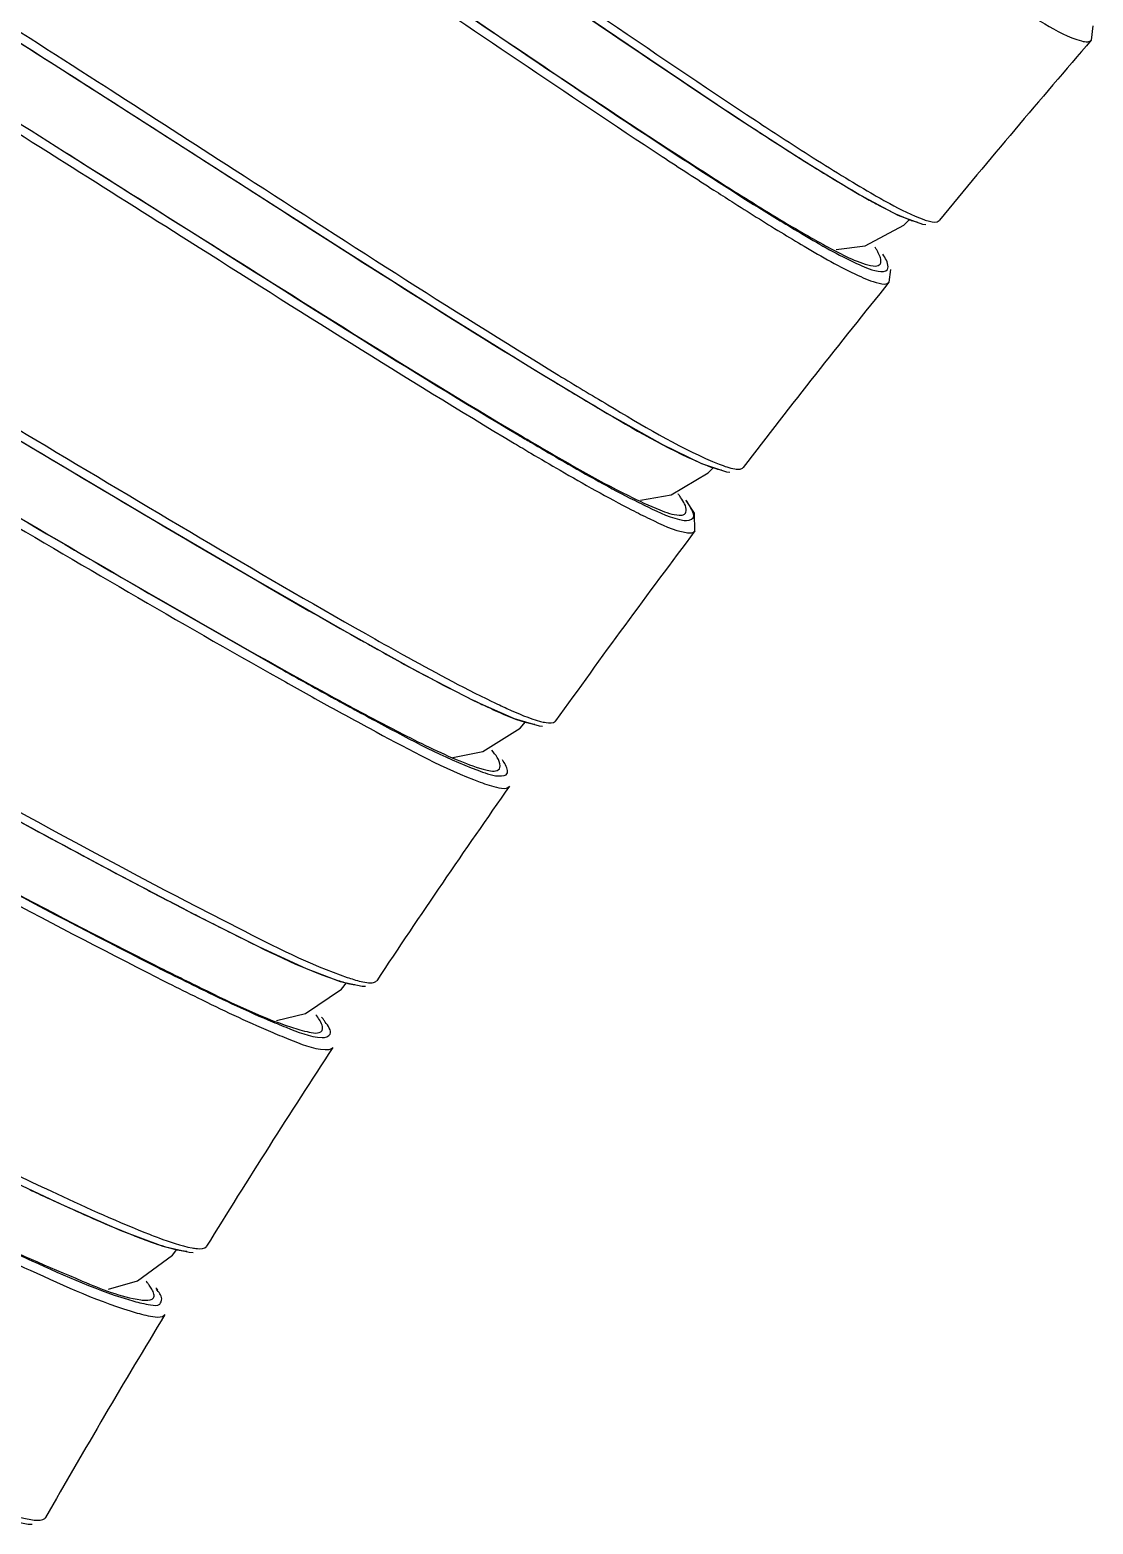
# Model space of a CAD drawing. Header units: millimetres. Extents: x 601 to 1195, y -13 to 407.
# Drawn here: x 967.59 to 976.3, y 285.65 to 297.9 of the extents above; entities that cross this region are included whole.
import ezdxf

# ---------------------------------------------------------------- set-up
doc = ezdxf.new("R2010")
doc.units = ezdxf.units.MM
doc.header["$LTSCALE"] = 0.1

msp = doc.modelspace()

# ---------------------------------------------------------------- linework, layer by layer
at = {"color": 7, "linetype": 'Continuous'}
for p, q in [((976.2871, 297.82), (976.3012, 297.9381)), ((968.2131, 297.4356), (968.2465, 297.4142)), ((968.1721, 297.3737), (968.2062, 297.3519)), ((973.3633, 297.1976), (973.9391, 296.8252)), ((967.741, 296.9003), (967.8331, 296.8422)), ((967.8331, 296.8422), (967.87, 296.8189)), ((967.8727, 296.9049), (967.9095, 296.8817)), ((973.9391, 296.8252), (974.3854, 296.5541)), ((974.3854, 296.5541), (974.7007, 296.3856)), ((974.7493, 296.3033), (974.7962, 296.3505)), ((975.0406, 296.3411), (975.042, 296.3426)), ((974.4322, 296.1343), (974.7493, 296.3033)), ((974.1967, 296.1024), (974.4322, 296.1343)), ((974.6292, 295.8357), (974.6435, 295.94)), ((972.7727, 294.5056), (973.0936, 294.348)), ((972.8425, 294.0918), (973.1483, 294.2721)), ((973.0936, 294.348), (973.2976, 294.281)), ((973.1483, 294.2721), (973.1893, 294.3166)), ((973.2976, 294.281), (973.3254, 294.2781)), ((973.4335, 294.3155), (973.4348, 294.3172)), ((972.5933, 294.047), (972.8425, 294.0918)), ((973.0345, 293.9418), (972.9673, 294.0452)), ((973.0384, 293.7953), (973.0345, 293.9418)), ((973.0384, 293.7953), (973.0386, 293.7955)), ((971.2301, 292.4039), (971.5561, 292.2574)), ((971.3003, 291.9885), (971.6062, 292.1781)), ((971.6062, 292.1781), (971.6512, 292.2298)), ((971.8957, 292.2368), (971.897, 292.2385)), ((971.0534, 291.939), (971.3003, 291.9885)), ((971.5125, 291.697), (971.5189, 291.7035)), ((968.3168, 290.9779), (968.9497, 290.6466)), ((968.4029, 290.9323), (968.5075, 290.8771)), ((969.8537, 290.2098), (970.1303, 290.1024)), ((970.1432, 290.0404), (970.184, 290.0908)), ((970.4292, 290.107), (970.4305, 290.1089)), ((969.8462, 289.8406), (970.1432, 290.0404)), ((969.6084, 289.7838), (969.8462, 289.8406)), ((970.0647, 289.5555), (970.0704, 289.5619)), ((968.3338, 288.0619), (968.6775, 287.9326)), ((968.7575, 287.8593), (968.7923, 287.9059)), ((969.0354, 287.9296), (969.0365, 287.9314)), ((968.4712, 287.6477), (968.7575, 287.8593)), ((968.2332, 287.5789), (968.4712, 287.6477)), ((968.6366, 287.5735), (968.6211, 287.5896)), ((968.6899, 287.3659), (968.6951, 287.3723)), ((967.7159, 285.706), (967.717, 285.7077))]:
    msp.add_line(p, q, dxfattribs=at)
for points in [[(969.919, 299.5523), (970.9466, 298.8431), (971.8582, 298.2153), (972.6677, 297.6631), (973.3633, 297.1976)], [(968.2062, 297.3519), (969.2543, 296.6796), (970.1883, 296.0819), (971.0177, 295.5563), (971.7295, 295.1141)], [(974.7007, 296.3856), (974.9028, 296.3113), (974.9305, 296.3074)], [(971.7295, 295.1141), (972.3173, 294.7615), (972.7727, 294.5056)], [(966.5688, 295.0948), (967.6357, 294.4603), (968.591, 293.8935), (969.4394, 293.3952), (970.1667, 292.9768)], [(970.1667, 292.9768), (970.766, 292.6443), (971.2301, 292.4039)], [(971.5561, 292.2574), (971.7619, 292.1977), (971.7897, 292.1958)], [(966.7249, 291.8404), (967.5706, 291.3789), (968.3168, 290.9779)], [(968.9497, 290.6466), (969.462, 290.3904), (969.8537, 290.2098)], [(970.1303, 290.1024), (970.3126, 290.0628), (970.3387, 290.0633)], [(967.2041, 288.5779), (967.8444, 288.2763), (968.3338, 288.0619)], [(968.6775, 287.9326), (968.895, 287.8821), (968.9268, 287.8813)], [(967.3536, 285.6981), (967.5756, 285.6538), (967.6077, 285.6539)]]:
    msp.add_lwpolyline(points, dxfattribs=at)
for centre, radius, start, end in [((1034.1562, 247.7852), 76.5004, 139.153659, 140.599703), ((994.394, 329.0439), 38.1636, 236.80768, 237.00082), ((1001.5513, 340.5758), 52.3344, 236.63694, 237.19007), ((994.2482, 329.6058), 39.0758, 237.16355, 237.44987), ((978.982, 304.5457), 9.2185, 239.00958, 240.27706), ((973.8544, 295.7153), 0.776, 30.74136, 31.7027), ((973.9954, 295.7984), 0.6123, 28.35595, 30.79497), ((1034.1562, 247.7852), 76.5004, 141.090325, 142.536368), ((991.1992, 327.3488), 38.2604, 239.11473, 239.3513), ((990.2168, 325.8257), 36.3732, 239.20402, 239.38243), ((988.3947, 322.9542), 32.968, 239.37256, 239.58049), ((972.1347, 293.5603), 0.9377, 33.64877, 35.20435), ((972.2804, 293.6576), 0.7625, 32.57988, 33.62843), ((1034.1562, 247.7852), 76.5004, 143.02699, 144.473034), ((988.7099, 325.662), 37.5787, 240.66707, 240.92942), ((993.6765, 335.2858), 48.9286, 240.56845, 241.14076), ((995.0168, 337.5497), 51.6342, 240.55471, 241.04884), ((983.1902, 316.4112), 27.3311, 241.29255, 242.10548), ((1034.1562, 247.7852), 76.5, 144.963664, 146.409708), ((991.0899, 333.7), 48.4125, 242.19535, 242.64182), ((988.3988, 329.5454), 44.0078, 242.6493, 243.27736), ((984.6152, 321.8262), 35.4178, 243.08492, 243.31809), ((985.4736, 323.3775), 37.2654, 242.99415, 243.28563), ((1034.1562, 247.7852), 76.5002, 146.900199, 148.346243), ((980.8164, 316.5937), 31.147, 244.86976, 245.00487), ((970.8074, 294.0567), 6.4843, 248.27296, 248.47175), ((970.6125, 293.5621), 5.9527, 248.47012, 248.79491), ((967.9338, 287.1412), 0.7893, 38.53804, 39.65544), ((968.0666, 287.2464), 0.6199, 36.27736, 38.58076), ((1034.1562, 247.7852), 76.5002, 148.836865, 150.282909)]:
    msp.add_arc(centre, radius, start, end, dxfattribs=at)
for points, knots in [([(969.9194, 299.552), (970.2504, 299.3239), (971.4401, 298.5029), (972.6279, 297.6784), (973.5013, 297.1072)], [0, 0, 0, 0, 0.2780827, 1, 1, 1, 1]), ([(969.9612, 299.6133), (970.2911, 299.385), (971.481, 298.5606), (972.6691, 297.733), (973.5429, 297.1571)], [0, 0, 0, 0, 0.2771125, 1, 1, 1, 1]), ([(965.2847, 299.1894), (965.5067, 299.0546), (966.4749, 298.4585), (967.4335, 297.8469), (968.1721, 297.3737)], [0, 0, 0, 0, 0.2284677, 1, 1, 1, 1]), ([(965.2966, 299.1773), (965.52, 299.0421), (966.4958, 298.4431), (967.4615, 297.8279), (968.2062, 297.3519)], [0, 0, 0, 0, 0.2280404, 1, 1, 1, 1]), ([(965.3277, 299.2582), (965.5501, 299.1225), (966.5174, 298.5238), (967.4754, 297.9101), (968.2131, 297.4356)], [0, 0, 0, 0, 0.2290061, 1, 1, 1, 1]), ([(969.5655, 299.0306), (969.8542, 298.8344), (970.92, 298.1092), (971.985, 297.3827), (972.7704, 296.866)], [0, 0, 0, 0, 0.2707797, 1, 1, 1, 1]), ([(969.5705, 299.1169), (969.8913, 298.8994), (971.0505, 298.1125), (972.208, 297.3228), (973.0596, 296.7734)], [0, 0, 0, 0, 0.2766613, 1, 1, 1, 1]), ([(969.6063, 299.0926), (969.8919, 298.8985), (970.9461, 298.1812), (971.9996, 297.4626), (972.7766, 296.9518)], [0, 0, 0, 0, 0.2707636, 1, 1, 1, 1]), ([(965.0152, 298.6769), (965.2358, 298.5445), (966.1935, 297.9624), (967.1424, 297.3658), (967.8727, 296.9049)], [0, 0, 0, 0, 0.2295065, 1, 1, 1, 1]), ([(964.9734, 298.6167), (965.1877, 298.4879), (966.1151, 297.9236), (967.0344, 297.3461), (967.741, 296.9003)], [0, 0, 0, 0, 0.2302973, 1, 1, 1, 1]), ([(975.7578, 298.0405), (975.8065, 298.0109), (975.9515, 297.9271), (976.0996, 297.8397), (976.2075, 297.8127)], [0, 0, 0, 0, 0.3386853, 1, 1, 1, 1]), ([(976.2075, 297.8127), (976.2238, 297.8086), (976.2503, 297.8026), (976.2796, 297.8109), (976.2864, 297.8188)], [0, 0, 0, 0, 0.6163813, 1, 1, 1, 1]), ([(968.2065, 297.3517), (968.5473, 297.1334), (969.7708, 296.3488), (970.9924, 295.5606), (971.8892, 295.017)], [0, 0, 0, 0, 0.2784919, 1, 1, 1, 1]), ([(968.2465, 297.4142), (968.5853, 297.1963), (969.8063, 296.41), (971.0255, 295.6205), (971.921, 295.0731)], [0, 0, 0, 0, 0.2773383, 1, 1, 1, 1]), ([(973.5429, 297.1571), (973.6103, 297.1126), (973.8523, 296.9541), (974.0961, 296.7983), (974.2742, 296.6897)], [0, 0, 0, 0, 0.2789386, 1, 1, 1, 1]), ([(972.7766, 296.9518), (972.8656, 296.8933), (973.1834, 296.6856), (973.5033, 296.481), (973.7366, 296.3389)], [0, 0, 0, 0, 0.2804784, 1, 1, 1, 1]), ([(973.609, 297.0369), (973.6666, 296.9996), (973.8738, 296.8659), (974.0827, 296.7347), (974.2355, 296.6431)], [0, 0, 0, 0, 0.2779936, 1, 1, 1, 1]), ([(967.87, 296.8189), (968.2113, 296.6034), (969.4372, 295.8289), (970.6613, 295.051), (971.5594, 294.5139)], [0, 0, 0, 0, 0.2783617, 1, 1, 1, 1]), ([(967.8727, 296.9049), (968.2195, 296.6865), (969.4572, 295.9064), (970.6926, 295.1219), (971.599, 294.5853)], [0, 0, 0, 0, 0.280108, 1, 1, 1, 1]), ([(967.9095, 296.8817), (968.2513, 296.6659), (969.4754, 295.8926), (970.6977, 295.1156), (971.5943, 294.5812)], [0, 0, 0, 0, 0.2791395, 1, 1, 1, 1]), ([(973.1937, 296.5902), (973.2429, 296.5585), (973.4248, 296.4419), (973.6077, 296.327), (973.7422, 296.2449)], [0, 0, 0, 0, 0.2708084, 1, 1, 1, 1]), ([(973.2239, 296.6679), (973.2893, 296.6262), (973.5211, 296.4794), (973.7549, 296.3357), (973.9253, 296.2373)], [0, 0, 0, 0, 0.2829135, 1, 1, 1, 1]), ([(974.4114, 296.5401), (974.4484, 296.519), (974.5689, 296.4521), (974.6919, 296.3881), (974.781, 296.3537)], [0, 0, 0, 0, 0.3078509, 1, 1, 1, 1]), ([(974.5082, 296.5508), (974.5501, 296.5267), (974.6824, 296.4532), (974.8174, 296.3818), (974.9152, 296.3484)], [0, 0, 0, 0, 0.3185168, 1, 1, 1, 1]), ([(973.7366, 296.3389), (973.7996, 296.3005), (974.005, 296.1777), (974.2132, 296.0584), (974.3637, 295.9893)], [0, 0, 0, 0, 0.308261, 1, 1, 1, 1]), ([(974.781, 296.3537), (974.7885, 296.3508), (974.8029, 296.3455), (974.8175, 296.3406), (974.8245, 296.3384)], [0, 0, 0, 0, 0.5212922, 1, 1, 1, 1]), ([(974.8245, 296.3384), (974.831, 296.3363), (974.8435, 296.3326), (974.8562, 296.3294), (974.8622, 296.3281)], [0, 0, 0, 0, 0.525777, 1, 1, 1, 1]), ([(974.9152, 296.3484), (974.9301, 296.3433), (974.9683, 296.3321), (975.0223, 296.3215), (975.0408, 296.3409)], [0, 0, 0, 0, 0.3702363, 1, 1, 1, 1]), ([(973.7422, 296.2449), (973.8059, 296.206), (974.0137, 296.0815), (974.2243, 295.9604), (974.3765, 295.8902)], [0, 0, 0, 0, 0.3083022, 1, 1, 1, 1]), ([(973.9253, 296.2373), (973.979, 296.2063), (974.1443, 296.1143), (974.3126, 296.0226), (974.4343, 295.9843)], [0, 0, 0, 0, 0.327028, 1, 1, 1, 1]), ([(974.5554, 296.0427), (974.5528, 296.0502), (974.5463, 296.0659), (974.5386, 296.0812), (974.5342, 296.0893)], [0, 0, 0, 0, 0.4610887, 1, 1, 1, 1]), ([(974.3637, 295.9893), (974.4202, 295.9634), (974.4868, 295.9278), (974.6044, 295.9169), (974.6166, 295.9403)], [0, 0, 0, 0, 0.7021129, 1, 1, 1, 1]), ([(974.4343, 295.9843), (974.4488, 295.9797), (974.4857, 295.9697), (974.539, 295.9624), (974.5553, 295.9825)], [0, 0, 0, 0, 0.3706279, 1, 1, 1, 1]), ([(974.5553, 295.9825), (974.5606, 295.989), (974.5653, 296.0111), (974.5594, 296.0311), (974.5554, 296.0427)], [0, 0, 0, 0, 0.407205, 1, 1, 1, 1]), ([(974.6166, 295.9403), (974.6197, 295.9464), (974.6252, 295.9921), (974.5983, 296.0323), (974.5792, 296.0643)], [0, 0, 0, 0, 0.1551424, 1, 1, 1, 1]), ([(974.3765, 295.8902), (974.4316, 295.8648), (974.5015, 295.8324), (974.6113, 295.8135), (974.6284, 295.8347)], [0, 0, 0, 0, 0.6906596, 1, 1, 1, 1]), ([(966.6068, 295.1585), (966.9505, 294.9536), (968.1908, 294.2129), (969.4295, 293.4691), (970.3383, 292.9543)], [0, 0, 0, 0, 0.2769525, 1, 1, 1, 1]), ([(966.5692, 295.0946), (966.9139, 294.8898), (968.154, 294.1525), (969.3924, 293.4117), (970.3007, 292.9014)], [0, 0, 0, 0, 0.2779263, 1, 1, 1, 1]), ([(971.8892, 295.017), (972.0157, 294.9403), (972.4067, 294.7086), (972.7998, 294.4755), (973.0822, 294.3551)], [0, 0, 0, 0, 0.3251869, 1, 1, 1, 1]), ([(971.921, 295.0731), (972.0551, 294.9911), (972.4683, 294.7441), (972.8834, 294.4949), (973.1815, 294.3663)], [0, 0, 0, 0, 0.3262703, 1, 1, 1, 1]), ([(966.2505, 294.6368), (966.6056, 294.4296), (967.8719, 293.69), (969.1361, 292.946), (970.0621, 292.4396)], [0, 0, 0, 0, 0.2803175, 1, 1, 1, 1]), ([(966.2883, 294.6148), (966.5903, 294.4381), (967.7031, 293.7863), (968.8152, 293.1331), (969.6337, 292.6717)], [0, 0, 0, 0, 0.2713836, 1, 1, 1, 1]), ([(966.2513, 294.5505), (966.5568, 294.3718), (967.6819, 293.7127), (968.8064, 293.0522), (969.6339, 292.5854)], [0, 0, 0, 0, 0.2713992, 1, 1, 1, 1]), ([(971.6917, 294.5234), (971.77, 294.4771), (972.0388, 294.3197), (972.31, 294.1662), (972.5063, 294.0656)], [0, 0, 0, 0, 0.2918812, 1, 1, 1, 1]), ([(971.7021, 294.5246), (971.9622, 294.3718), (972.3059, 294.1705), (972.7121, 293.9815), (972.855, 293.9281), (972.9098, 293.9255)], [0, 0, 0, 0, 0.6692511, 0.8783804, 1, 1, 1, 1]), ([(971.6951, 294.4331), (971.7743, 294.3862), (972.0463, 294.2267), (972.3209, 294.071), (972.5195, 293.9689)], [0, 0, 0, 0, 0.2918991, 1, 1, 1, 1]), ([(973.1815, 294.3663), (973.2002, 294.3583), (973.2601, 294.3337), (973.3219, 294.3115), (973.366, 294.3048)], [0, 0, 0, 0, 0.3131242, 1, 1, 1, 1]), ([(973.0822, 294.3551), (973.0995, 294.3477), (973.1559, 294.3248), (973.2139, 294.3042), (973.2555, 294.2967)], [0, 0, 0, 0, 0.3071687, 1, 1, 1, 1]), ([(973.366, 294.3048), (973.38, 294.3027), (973.4032, 294.3001), (973.4273, 294.3086), (973.4335, 294.3155)], [0, 0, 0, 0, 0.6033804, 1, 1, 1, 1]), ([(972.5063, 294.0656), (972.5549, 294.0407), (972.6983, 293.9715), (972.8454, 293.8982), (972.9498, 293.8826)], [0, 0, 0, 0, 0.340788, 1, 1, 1, 1]), ([(972.9604, 293.9408), (972.9646, 293.9463), (972.9757, 293.9936), (972.9437, 294.0355), (972.9229, 294.0681)], [0, 0, 0, 0, 0.1519907, 1, 1, 1, 1]), ([(972.9498, 293.8826), (972.9752, 293.8789), (973.0605, 293.892), (973.0134, 293.9704), (972.9965, 293.9995)], [0, 0, 0, 0, 0.433092, 1, 1, 1, 1]), ([(972.9965, 293.9995), (972.9919, 294.0075), (972.9816, 294.0241), (972.9707, 294.0403), (972.9648, 294.0487)], [0, 0, 0, 0, 0.4720189, 1, 1, 1, 1]), ([(972.5195, 293.9689), (972.5686, 293.9437), (972.7136, 293.8735), (972.8622, 293.799), (972.9677, 293.7828)], [0, 0, 0, 0, 0.3409295, 1, 1, 1, 1]), ([(972.9098, 293.9255), (972.9203, 293.925), (972.9387, 293.9253), (972.9559, 293.9347), (972.9604, 293.9408)], [0, 0, 0, 0, 0.5825881, 1, 1, 1, 1]), ([(972.9677, 293.7828), (972.9826, 293.7805), (973.0072, 293.7775), (973.0327, 293.7875), (973.0386, 293.7952)], [0, 0, 0, 0, 0.6088364, 1, 1, 1, 1]), ([(970.3383, 292.9543), (970.4395, 292.897), (970.7812, 292.7055), (971.1256, 292.5185), (971.3736, 292.3988)], [0, 0, 0, 0, 0.2969385, 1, 1, 1, 1]), ([(965.0429, 292.8495), (965.3958, 292.6548), (966.6679, 291.9525), (967.9383, 291.2467), (968.8692, 290.7609)], [0, 0, 0, 0, 0.2773589, 1, 1, 1, 1]), ([(970.4509, 292.8174), (970.5303, 292.7732), (970.8033, 292.6232), (971.0786, 292.4771), (971.2776, 292.3818)], [0, 0, 0, 0, 0.2918812, 1, 1, 1, 1]), ([(970.0606, 292.4337), (970.1883, 292.3633), (970.5813, 292.1523), (970.9764, 291.9393), (971.2582, 291.8349)], [0, 0, 0, 0, 0.3266554, 1, 1, 1, 1]), ([(964.706, 292.3152), (965.0209, 292.1455), (966.1764, 291.5216), (967.3312, 290.8958), (968.1801, 290.4572)], [0, 0, 0, 0, 0.2724047, 1, 1, 1, 1]), ([(964.7427, 292.2954), (965.0991, 292.1027), (966.3754, 291.4124), (967.6501, 290.7183), (968.5827, 290.2449)], [0, 0, 0, 0, 0.2792398, 1, 1, 1, 1]), ([(970.0226, 292.3681), (970.1569, 292.2939), (970.5688, 292.0718), (970.9827, 291.8469), (971.2778, 291.7368)], [0, 0, 0, 0, 0.3275337, 1, 1, 1, 1]), ([(971.2776, 292.3818), (971.3199, 292.3615), (971.4522, 292.3006), (971.5872, 292.2416), (971.6835, 292.2188)], [0, 0, 0, 0, 0.3216068, 1, 1, 1, 1]), ([(971.3736, 292.3988), (971.415, 292.3788), (971.5456, 292.318), (971.6787, 292.2595), (971.7739, 292.2347)], [0, 0, 0, 0, 0.3181167, 1, 1, 1, 1]), ([(964.7074, 292.2301), (965.0634, 292.0378), (966.3414, 291.3463), (967.6179, 290.6515), (968.5521, 290.1755)], [0, 0, 0, 0, 0.2784527, 1, 1, 1, 1]), ([(970.4035, 292.2558), (970.4739, 292.2186), (970.7072, 292.0973), (970.943, 291.98), (971.1126, 291.9101)], [0, 0, 0, 0, 0.3025597, 1, 1, 1, 1]), ([(971.6835, 292.2188), (971.6909, 292.217), (971.7049, 292.214), (971.7191, 292.2117), (971.7258, 292.2109)], [0, 0, 0, 0, 0.529959, 1, 1, 1, 1]), ([(971.7739, 292.2347), (971.7886, 292.2308), (971.8264, 292.2227), (971.8792, 292.2167), (971.8958, 292.2367)], [0, 0, 0, 0, 0.3686305, 1, 1, 1, 1]), ([(971.4357, 291.8462), (971.4403, 291.8528), (971.4481, 291.9129), (971.4036, 291.9601), (971.3745, 291.999)], [0, 0, 0, 0, 0.1417074, 1, 1, 1, 1]), ([(971.5013, 291.8118), (971.5031, 291.8179), (971.5029, 291.8581), (971.4791, 291.8923), (971.461, 291.9195)], [0, 0, 0, 0, 0.1630087, 1, 1, 1, 1]), ([(971.1126, 291.9101), (971.185, 291.8803), (971.2733, 291.8453), (971.4164, 291.8186), (971.4357, 291.8462)], [0, 0, 0, 0, 0.6995621, 1, 1, 1, 1]), ([(971.2582, 291.8349), (971.3143, 291.8141), (971.3792, 291.7811), (971.4942, 291.7881), (971.5013, 291.8118)], [0, 0, 0, 0, 0.7070454, 1, 1, 1, 1]), ([(971.2778, 291.7368), (971.3281, 291.718), (971.3994, 291.6944), (971.4911, 291.6808), (971.5125, 291.697)], [0, 0, 0, 0, 0.667012, 1, 1, 1, 1]), ([(967.2489, 291.554), (967.3507, 291.4985), (967.7345, 291.2897), (968.1192, 291.0825), (968.4029, 290.9323)], [0, 0, 0, 0, 0.2654074, 1, 1, 1, 1]), ([(968.8419, 290.7024), (968.9755, 290.6333), (969.3855, 290.4267), (969.7976, 290.2177), (970.0902, 290.1182)], [0, 0, 0, 0, 0.3273333, 1, 1, 1, 1]), ([(968.8692, 290.7609), (969.0109, 290.6869), (969.4444, 290.4665), (969.8796, 290.2425), (970.1887, 290.136)], [0, 0, 0, 0, 0.3284108, 1, 1, 1, 1]), ([(968.6097, 290.238), (968.737, 290.174), (969.1221, 289.9863), (969.5092, 289.7938), (969.7836, 289.7113)], [0, 0, 0, 0, 0.3320361, 1, 1, 1, 1]), ([(968.7113, 290.1799), (968.7912, 290.1398), (969.065, 290.0038), (969.341, 289.8719), (969.54, 289.7872)], [0, 0, 0, 0, 0.292608, 1, 1, 1, 1]), ([(968.7212, 290.0898), (968.8021, 290.0491), (969.0792, 289.9113), (969.3585, 289.7776), (969.5598, 289.6915)], [0, 0, 0, 0, 0.2926267, 1, 1, 1, 1]), ([(970.0902, 290.1182), (970.1063, 290.1127), (970.1592, 290.0957), (970.2134, 290.081), (970.2519, 290.0766)], [0, 0, 0, 0, 0.3038806, 1, 1, 1, 1]), ([(970.1887, 290.136), (970.2065, 290.1299), (970.2638, 290.1113), (970.3227, 290.0951), (970.3641, 290.0919)], [0, 0, 0, 0, 0.3114268, 1, 1, 1, 1]), ([(970.3641, 290.0919), (970.3778, 290.0908), (970.4007, 290.09), (970.4235, 290.0999), (970.4292, 290.1071)], [0, 0, 0, 0, 0.6015994, 1, 1, 1, 1]), ([(969.54, 289.7872), (969.5892, 289.7662), (969.7329, 289.7094), (969.8811, 289.6474), (969.983, 289.6424)], [0, 0, 0, 0, 0.3438034, 1, 1, 1, 1]), ([(969.7836, 289.7113), (969.8089, 289.7037), (969.8678, 289.6896), (969.9603, 289.6673), (969.9826, 289.7016)], [0, 0, 0, 0, 0.3922622, 1, 1, 1, 1]), ([(969.9876, 289.7239), (969.9872, 289.7309), (969.9773, 289.7703), (969.9529, 289.8037), (969.933, 289.8303)], [0, 0, 0, 0, 0.1735158, 1, 1, 1, 1]), ([(970.0097, 289.7694), (970.0049, 289.7762), (969.9946, 289.7902), (969.9839, 289.804), (969.9782, 289.8111)], [0, 0, 0, 0, 0.4759333, 1, 1, 1, 1]), ([(969.9826, 289.7016), (969.9845, 289.7046), (969.9875, 289.712), (969.9878, 289.7198), (969.9876, 289.7239)], [0, 0, 0, 0, 0.4703395, 1, 1, 1, 1]), ([(969.983, 289.6424), (970.0071, 289.6413), (970.0869, 289.6696), (970.0298, 289.7404), (970.0097, 289.7694)], [0, 0, 0, 0, 0.4058373, 1, 1, 1, 1]), ([(969.5598, 289.6915), (969.6096, 289.6702), (969.755, 289.6125), (969.9046, 289.5495), (970.0077, 289.5439)], [0, 0, 0, 0, 0.3439587, 1, 1, 1, 1]), ([(970.0077, 289.5439), (970.0193, 289.5433), (970.039, 289.5434), (970.0584, 289.5503), (970.0646, 289.5556)], [0, 0, 0, 0, 0.5872082, 1, 1, 1, 1]), ([(967.4471, 288.5333), (967.5529, 288.4826), (967.9083, 288.3141), (968.2664, 288.1501), (968.5229, 288.048)], [0, 0, 0, 0, 0.2982828, 1, 1, 1, 1]), ([(967.6555, 288.3638), (967.7272, 288.3304), (967.9758, 288.2159), (968.2262, 288.1051), (968.407, 288.033)], [0, 0, 0, 0, 0.2888877, 1, 1, 1, 1]), ([(967.184, 288.0117), (967.4594, 287.8844), (967.8897, 287.699), (968.3318, 287.5153), (968.4985, 287.4919)], [0, 0, 0, 0, 0.6431252, 1, 1, 1, 1]), ([(967.2031, 287.9963), (967.3365, 287.9343), (967.7437, 287.7504), (968.153, 287.5634), (968.4417, 287.481)], [0, 0, 0, 0, 0.3289139, 1, 1, 1, 1]), ([(968.4594, 288.0125), (968.4978, 287.9976), (968.6186, 287.9528), (968.7418, 287.9104), (968.8286, 287.8966)], [0, 0, 0, 0, 0.3191213, 1, 1, 1, 1]), ([(968.5229, 288.048), (968.5638, 288.0317), (968.6931, 287.9823), (968.8247, 287.9355), (968.9177, 287.9185)], [0, 0, 0, 0, 0.3180835, 1, 1, 1, 1]), ([(967.1694, 287.9284), (967.3097, 287.8629), (967.7367, 287.6692), (968.1657, 287.4715), (968.468, 287.3843)], [0, 0, 0, 0, 0.3297908, 1, 1, 1, 1]), ([(968.8286, 287.8966), (968.8368, 287.8953), (968.8521, 287.8933), (968.8676, 287.8922), (968.8748, 287.892)], [0, 0, 0, 0, 0.5344144, 1, 1, 1, 1]), ([(968.9177, 287.9185), (968.9321, 287.9158), (968.9693, 287.9107), (969.0205, 287.9091), (969.0352, 287.9297)], [0, 0, 0, 0, 0.3674, 1, 1, 1, 1]), ([(968.4417, 287.481), (968.4861, 287.4683), (968.5493, 287.4559), (968.6542, 287.4386), (968.6815, 287.5196), (968.6438, 287.5559), (968.6255, 287.58)], [0, 0, 0, 0, 0.3947479, 0.6121665, 0.7421255, 1, 1, 1, 1]), ([(968.4985, 287.4919), (968.5114, 287.4901), (968.5449, 287.4866), (968.5908, 287.4895), (968.6025, 287.509)], [0, 0, 0, 0, 0.3635506, 1, 1, 1, 1]), ([(968.5884, 287.5798), (968.5853, 287.5853), (968.5782, 287.5966), (968.5705, 287.6075), (968.5663, 287.6132)], [0, 0, 0, 0, 0.471925, 1, 1, 1, 1]), ([(968.6025, 287.509), (968.6076, 287.5173), (968.6078, 287.5448), (968.596, 287.5668), (968.5884, 287.5798)], [0, 0, 0, 0, 0.3930361, 1, 1, 1, 1]), ([(968.468, 287.3843), (968.5163, 287.3704), (968.5845, 287.3531), (968.6717, 287.3487), (968.6901, 287.3658)], [0, 0, 0, 0, 0.666491, 1, 1, 1, 1]), ([(967.4896, 285.714), (967.5062, 285.7097), (967.5601, 285.6967), (967.6153, 285.6861), (967.6536, 285.686)], [0, 0, 0, 0, 0.3095992, 1, 1, 1, 1]), ([(967.6536, 285.686), (967.667, 285.6859), (967.6895, 285.6868), (967.7111, 285.6984), (967.716, 285.7059)], [0, 0, 0, 0, 0.6004695, 1, 1, 1, 1])]:
    msp.add_open_spline(points, degree=3, knots=knots, dxfattribs=at)
msp.add_open_spline([(974.2742, 296.6897), (974.3516, 296.6424), (974.4295, 296.5959), (974.5082, 296.5508)], degree=3, dxfattribs=at)

doc.saveas('drawing.dxf')
